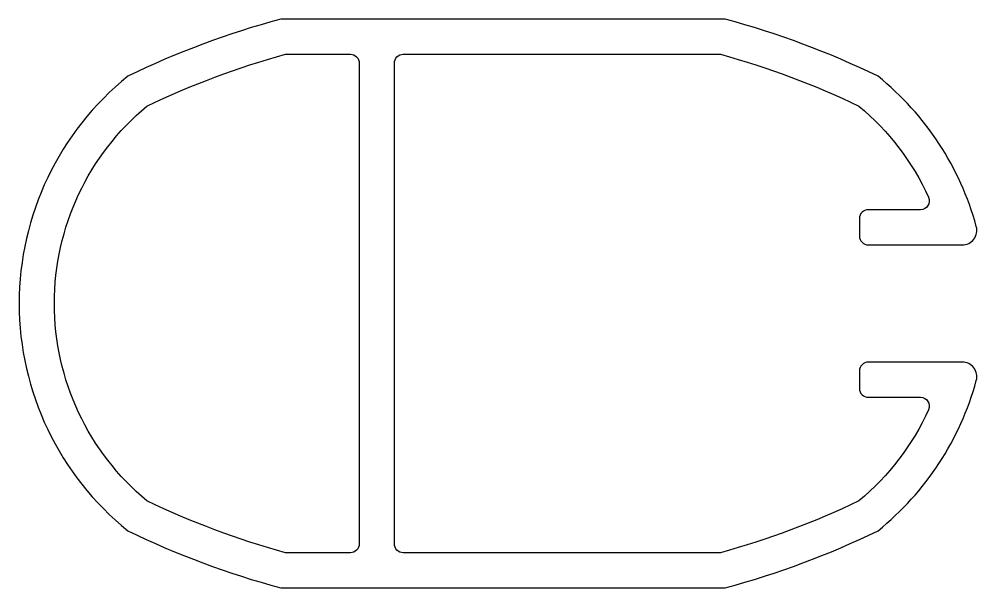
# Model space of a CAD drawing. Extents: x 138.3 to 170.9, y 207.3 to 226.7.
import ezdxf

# ---------------------------------------------------------------- set-up
doc = ezdxf.new("R2010")
doc.units = 0
doc.header["$LTSCALE"] = 15
doc.layers.get('0').update_dxf_attribs({"linetype": 'CONTINUOUS'})

msp = doc.modelspace()

# ---------------------------------------------------------------- linework, layer by layer
at = {"ltscale": 0.05}
msp.add_line((168.254, 222.279), (168.254, 222.303), dxfattribs=at)
for points in [[(151.351, 208.461, -0.414214), (151.051, 208.761), (151.051, 225.161, -0.414214), (151.351, 225.461), (162.172, 225.461, -0.045096), (166.897, 223.693, -0.11305), (169.269, 220.585, -0.545504), (168.996, 220.161), (167.214, 220.161, 0.414214), (166.914, 219.861), (166.914, 219.261, 0.414214), (167.214, 218.961), (170.418, 218.961, 0.494938), (170.9, 219.593, 0.157445), (167.547, 224.711, 0.047738), (162.333, 226.661), (147.174, 226.661, 0.047738), (141.959, 224.711, 0.478264), (141.959, 209.211, 0.047738), (147.174, 207.261), (162.333, 207.261, 0.047738), (167.547, 209.211, 0.157445), (170.9, 214.329, 0.494938), (170.418, 214.961), (167.214, 214.961, 0.414214), (166.914, 214.661), (166.914, 214.061, 0.414214), (167.214, 213.761), (168.996, 213.761, -0.545504), (169.269, 213.337, -0.11305), (166.897, 210.229, -0.045096), (162.172, 208.461)], [(149.551, 225.461, -0.414214), (149.851, 225.161), (149.851, 208.761, -0.414214), (149.551, 208.461), (147.334, 208.461, -0.045096), (142.61, 210.229, -0.468969), (142.61, 223.693, -0.045096), (147.334, 225.461)]]:
    msp.add_lwpolyline(points, format="xyb", close=True, dxfattribs=at)

doc.saveas('drawing.dxf')
